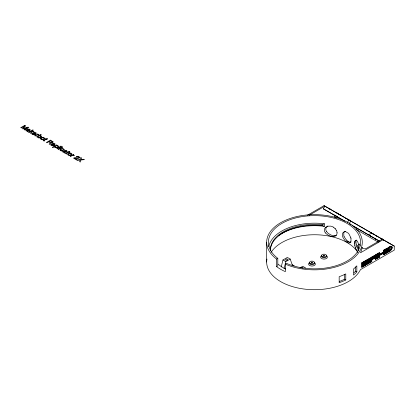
<?xml version="1.0" encoding="UTF-8"?>
<svg xmlns="http://www.w3.org/2000/svg" width="415" height="415" viewBox="0 0 415 415"><rect width="100%" height="100%" fill="white"/><g stroke="black" fill="none" stroke-linecap="round" stroke-linejoin="round"><path stroke-width="0.62" d="M266.663 262.01L266.669 242.51M354.628 242.775L354.628 243.278M355.904 242.044L355.904 242.542M281.214 267.011L282.973 259.961L287.362 257.425L290.215 259.074L292.435 265.413L294.168 265.844L292.082 264.64M284.052 268.728L285.826 261.611L290.215 259.074M350.774 241.841L350.006 242.692L348.875 242.92A6.038 3.066 55.2 0 1 348.299 242.832L345.757 241.354A6.038 3.107 54.5 0 1 345.109 240.762L342.842 237.266A5.934 3.751 54 0 1 342.593 236.446L342.577 233.536A5.934 3.797 54.7 0 1 342.847 232.955L343.796 231.995L345.114 231.658M345.052 221.356L323.347 208.828L324.898 206.156L309.097 215.276M347.277 222.642L348.828 219.971L394.25 246.09L394.25 250.136L360.464 269.641A47.808 27.603 0 0 1 305.264 289.188A47.808 27.603 0 0 1 266.959 259.048M350.722 221.045L349.171 223.721L350.82 224.671M389.011 250.634L390.043 250.038L391.355 248.087L390.131 250.089L389.099 250.686L389.011 248.025L390.043 247.428L391.355 248.087M388.238 251.941L390.525 250.619L392.014 248.191L392.014 246.998L390.525 246.287L388.238 247.61L388.326 251.988L390.614 250.67L392.102 248.243L392.014 246.998M325.427 227.576L324.929 228.177A5.468 4.352 23.3 0 0 324.395 229.588L324.385 230.595A5.468 4.321 22.6 0 0 324.945 232.146L325.427 232.888M358.544 250.032A44.083 25.45 0 0 0 357.886 246.266L357.886 245.358L359.457 244.036A46.07 26.596 0 0 1 360.059 245.939M355.385 240.529L355.691 240.363A6.583 2.423 82.8 0 1 356.526 240.399M345.031 231.285L344.082 232.239A5.934 3.797 54.4 0 0 343.807 232.815L343.817 235.725A5.934 3.74 54.2 0 0 344.097 236.55M327.871 225.983L326.366 227.347A5.52 4.373 23.6 0 0 325.827 228.753L325.837 229.754A5.52 4.332 24.8 0 0 326.392 231.305M307.479 215.198L324.022 205.648L394.25 246.09M276.561 259.053L277.801 258.338A46.07 26.596 0 0 1 304.563 216.257A46.07 26.596 0 0 1 359.468 247.957A46.07 26.596 0 0 1 286.583 263.406L285.344 264.122L285.344 271.669A47.808 27.603 0 0 1 276.561 266.596L276.561 259.053A47.808 27.603 0 0 1 304.117 215.286A47.808 27.603 0 0 1 361.149 248.217A47.808 27.603 0 0 1 285.344 264.122M276.561 266.596L277.801 265.88L277.801 258.338M299.988 267.882L302.732 266.3L305.585 267.945M382.194 239.232L366.393 248.357A2.485 1.432 0 0 1 363.602 248.647A2.485 1.432 0 0 1 362.16 247.241A47.808 27.603 0 0 1 360.464 252.792L383.076 239.74M361.839 262.82L365.615 260.641L365.703 261.549C361.973 262.539 360.92 266.098 365.703 262.441L365.703 263.302C361.973 264.324 360.925 267.779 365.703 264.158L365.703 265.05L361.839 267.182L361.839 262.82L365.703 260.693M366.455 260.189L370.201 258.021L370.289 258.934C366.559 259.956 365.516 263.411 370.289 259.79L370.289 262.404L366.538 264.568L366.455 263.66C370.18 262.633 371.228 259.178 366.455 262.799L366.455 260.189L370.289 258.073M370.989 257.539L374.854 255.407L374.854 258.016L371.731 259.717L371.731 261.471L370.989 261.896L370.989 257.539L374.854 255.407M375.534 254.914L379.31 252.735L379.393 253.643C375.668 254.634 374.615 258.192 379.393 254.535L379.393 255.396C375.668 256.418 374.62 259.873 379.393 256.252L379.393 257.144L375.534 259.276L375.534 254.914L379.393 252.782M383.709 250.224L387.46 248.061L387.548 248.969C383.818 249.991 382.77 253.451 387.548 249.83L387.548 252.439L383.797 254.603L383.709 253.695C387.439 252.673 388.482 249.213 383.709 252.834L383.709 250.224L387.548 248.113M388.238 247.61L390.614 246.339L392.102 247.05M362.611 263.235L365.703 261.549M376.301 255.329L379.393 253.643M367.197 260.62L370.289 258.934M371.731 258L373.993 256.693L374.081 257.601C370.439 260.547 371.243 257.31 374.081 256.745M384.456 250.655L387.548 248.969M389.011 248.025L390.043 247.428M362.611 264.127L365.703 262.441M367.197 261.476L370.289 259.79M371.731 258.856L374.081 257.601M376.301 256.221L379.393 254.535M384.456 251.516L387.548 249.83M380.14 254.115L382.988 252.47L383.071 253.378C378.542 256.859 379.538 253.446 383.071 252.522M362.611 264.983L365.703 263.302M371.731 259.717L374.854 258.016M376.301 257.077L379.393 255.396M366.455 262.799L369.547 261.113M380.14 254.971L383.071 253.378M383.709 252.834L386.801 251.153M362.611 265.844L365.703 264.158M376.301 257.938L379.393 256.252M366.455 263.66L369.547 261.974M383.709 253.695L386.801 252.009M361.839 267.182L365.703 265.05M366.455 264.516L370.289 262.404M375.534 259.276L379.393 257.144M383.709 254.556L387.548 252.439M370.989 261.896L371.819 261.517L371.819 259.769M335.05 236.094L335.465 235.881A6.184 4.446 38.7 0 0 336.466 234.942A5.769 4.14 42.5 0 0 336.7 234.532A5.997 4.285 43.7 0 0 337.047 233.131L337.058 232.633M270.424 250.826A44.083 25.45 0 0 1 322.128 224.712L324.421 223.81L324.421 226.325A46.07 26.596 0 0 0 279.036 235.3M350.955 242.106L350.291 242.215M333.276 236.493L332.119 236.457M334.324 235.741L333.463 235.694A7.122 4.71 29.7 0 1 331.73 235.336L328.343 233.552L326.366 231.316M345.757 231.726L348.294 233.189A6.038 3.823 66 0 1 348.87 233.847L350.774 237.53M270.388 250.785A44.083 25.45 0 0 1 322.128 225.62L324.421 226.325M333.276 227.072L332.119 226.533A7.211 6.08 41.5 0 0 330.371 226.118L328.011 226.211L326.024 227.067A6.599 5.312 29.4 0 0 325.422 227.57M382.666 239.408C383.527 239.906 380.534 238.194 382.22 239.149M338.018 213.637L336.819 212.947L337.079 213.097M338.002 213.699L340.015 214.866M372.675 233.718L370.782 232.644L369.231 235.315L371.124 236.394M335.419 215.707L336.944 216.656M323.347 208.828L341.55 219.239M329.168 208.6L328.882 208.439L329.5 208.787M329.935 209.046L330.221 209.207L329.609 208.854M339.346 214.482L338.941 214.239M346.084 218.295C345.197 217.787 347.791 219.276 346.857 218.736M348.968 219.95C348.035 219.421 350.67 220.93 349.736 220.396M340.108 214.929L340.393 215.089L339.781 214.742M372.271 233.495C371.332 232.96 373.977 234.48 373.044 233.936M376.576 235.959C375.632 235.419 378.273 236.934 377.344 236.4M381.541 238.781C380.747 238.335 382.324 239.227 381.639 238.843M382.723 239.507L383.05 239.694M382.557 239.351L381.982 239.04L382.215 239.165M327.907 211.443L327.549 211.24M328.094 211.551L328.452 211.754M383.164 239.761L383.776 240.114L382.817 239.569M337.058 216.729L338.842 217.766L336.368 216.251M324.022 205.648L348.828 219.971M329.266 208.657L329.842 208.984M353.788 226.305L379.377 241.079M351.915 225.304L379.554 241.281M327.643 211.292L328.358 211.697M335.662 215.852L336.171 216.137M336.544 218.093L334.319 216.812L334.319 215.063M356.013 229.334L378.267 242.178M355.546 266.912L355.546 271.135L356.833 271.882A47.808 27.603 0 0 1 353.502 275.026L353.502 268.993A47.808 27.603 0 0 0 356.833 265.844L356.833 271.882M339.294 281.495A46.07 26.596 0 0 0 344.549 279.233L345.778 279.949L345.778 273.91A47.808 27.603 0 0 1 339.169 276.686L339.169 282.719A47.808 27.603 0 0 0 345.778 279.943M282.973 259.961L285.826 261.611M337.857 213.538L338.163 213.798M356.532 240.503L357.03 240.918A7.211 2.781 85.6 0 1 357.72 241.862L358.825 244.964M335.05 228.442L335.465 228.898M346.343 240.036L344.082 236.55M357.714 251.884L357.927 252.154M357.03 250.842L356.532 249.918M357.969 249.389L358.353 250.063A7.122 1.515 69.5 0 0 358.591 250.406M356.983 247.247L356.77 246.676M355.691 248.009L355.484 247.439M350.981 238.392L350.981 241.297A5.934 2.998 65.2 0 1 350.768 241.831M389.099 248.077L389.099 250.686M388.326 247.662L388.326 251.988M387.46 248.061L387.46 248.922M387.46 249.778L387.46 252.387M386.713 251.101L386.713 251.962M384.539 250.707L384.539 251.563M383.797 250.276L383.797 252.885M383.797 253.747L383.797 254.603M382.988 252.47L382.988 253.332M380.228 254.167L380.228 255.023M379.31 252.735L379.31 253.591M379.31 254.483L379.31 255.344M379.31 256.205L379.31 257.093M376.389 255.375L376.389 256.268M376.389 257.129L376.389 257.99M375.617 254.966L375.617 259.328M374.766 255.355L374.766 257.964M373.993 256.693L373.993 257.554M371.819 258.047L371.819 258.908M371.077 257.585L371.077 261.948M370.201 258.021L370.201 258.882M370.201 259.743L370.201 262.353M369.459 261.061L369.459 261.922M367.285 260.667L367.285 261.528M366.538 260.236L366.538 262.851M366.538 263.707L366.538 264.568M365.615 260.641L365.615 261.497M365.615 262.389L365.615 263.25M365.615 264.111L365.615 265.003M362.694 263.286L362.694 264.173M362.694 265.035L362.694 265.896M361.921 262.871L361.921 267.234M344.543 274.408L344.543 279.233M322.128 224.712L322.128 225.62M285.707 269.065A44.083 25.45 0 0 1 278.071 264.137M357.886 245.358A44.083 25.45 0 0 1 358.555 250.074M268.702 246.749A46.07 26.596 0 0 1 324.421 223.81M355.546 271.135A46.07 26.596 0 0 1 353.995 272.754M271.151 252.299A46.07 26.596 0 0 1 314.471 234.75A46.07 26.596 0 0 1 357.797 252.299M325.448 232.877A6.599 4.99 26.4 0 0 326.05 233.552L328.011 235.072L330.371 236.099A7.211 4.731 28.2 0 0 332.114 236.441M335.004 236.036A6.583 4.513 30.3 0 1 333.235 236.394M337.032 232.623A5.997 4.28 44.1 0 0 336.674 231.005A5.769 4.171 43 0 0 336.446 230.45M335.398 228.945A6.184 4.57 41.8 0 1 336.389 230.46M333.235 227.161A6.583 5.208 39.9 0 1 334.978 228.509M350.753 237.53A5.934 3.024 65.6 0 1 350.96 238.381M345.114 231.653A6.038 3.88 65.9 0 1 345.757 231.715M354.778 244.98A5.997 2.386 72.1 0 1 354.586 243.237M354.929 245.613A5.769 2.2 72.6 0 1 354.794 244.99M355.39 247.506A6.184 2.2 73 0 1 354.83 245.587M356.511 250.209A6.583 1.831 72.7 0 1 355.588 248.186M357.704 251.832A7.211 1.411 69.7 0 1 357.025 250.785M354.991 241.203A6.204 2.283 76.5 0 1 355.401 240.57M354.789 241.686A5.769 2.205 73.7 0 1 354.965 241.146M354.664 242.817A5.997 2.334 72.9 0 1 354.799 241.696M301.083 267.882A1.084 0.628 0 0 1 302.224 267.737A1.084 0.628 0 0 1 302.934 268.272M326.33 255.671A3.413 1.971 0 0 1 326.413 258.509A3.413 1.971 0 0 1 321.501 258.457A3.413 1.971 0 0 1 321.75 255.63M314.3 262.617A3.413 1.971 0 0 1 314.383 265.45A3.413 1.971 0 0 1 309.476 265.403A3.413 1.971 0 0 1 309.72 262.571M326.356 255.915A2.485 1.432 0 0 1 323.804 257.788A2.485 1.432 0 0 1 321.786 255.707M314.331 262.861A2.485 1.432 0 0 1 311.774 264.734A2.485 1.432 0 0 1 309.756 262.654M336.404 235.398A6.557 4.617 34.8 0 1 334.365 235.85M350.302 242.241A6.064 3.113 55.9 0 1 349.534 242.147L346.987 240.643A6.038 3.092 54.6 0 1 346.354 240.02M357.984 249.021A6.557 1.567 70.9 0 1 357.102 247.06M356.864 246.609A6.189 2.039 72.7 0 1 356.35 244.892M356.262 244.871A5.779 2.2 72.4 0 1 356.08 243.968M356.096 243.973A6.018 2.36 72.1 0 1 355.946 242.578M355.868 242.002A6.018 2.438 71.8 0 1 356.08 240.695A5.779 2.283 72.7 0 1 356.22 240.363M356.189 240.29A6.189 2.376 74.2 0 1 356.361 240.026M347.049 241.146A47.808 27.603 0 0 1 348.278 241.831M64.175 149.462L63.708 150.173L63.215 149.893L63.402 149.307L62.312 148.928L60.523 149.882A0.877 0.508 0 0 0 60.642 150.287L62.779 150.712L62.11 150.925A1.458 0.84 0 0 1 61.181 150.941C57.498 149.929 63.199 146.957 64.175 149.462M43.414 140.607L44.146 141.183C44.343 140.628 44.727 139.86 46.262 139.409L46.739 139.689L47.154 139.45L46.672 139.17L47.512 138.688L46.999 138.392L46.164 138.88L45.754 138.641L45.344 138.88L45.749 139.113L43.414 140.607M65.778 153.519L66.504 154.095C66.701 153.534 67.085 152.772 68.62 152.321L69.097 152.596L69.513 152.357L69.03 152.082L69.87 151.594L69.362 151.304L68.522 151.786L68.112 151.553L67.702 151.791L68.107 152.025L65.778 153.519M32.749 133.905L33.304 134.522L35.031 134.834C26.249 134.797 39.347 129.745 35.472 134.626L33.267 133.355L32.749 133.905M51.595 144.783L52.15 145.406L53.877 145.712C45.09 145.675 58.193 140.628 54.318 145.504L52.114 144.233L51.595 144.783M29.714 129.921L29.107 130.346L26.799 129.656L25.849 130.113L26.005 130.808L27.769 131.27L27.592 131.648L28.173 131.975C30.051 131.062 31.939 128.557 27.587 129.21L29.714 129.921M66.447 151.133L65.845 151.553L63.537 150.863L62.582 151.319L62.743 152.02L64.507 152.476L64.33 152.855L64.906 153.187C66.784 152.274 68.672 149.763 64.32 150.422L66.447 151.133M41.028 138.641C41.189 140.405 45.448 138.755 43.471 137.759A0.97 0.56 0 0 0 42.683 137.687L41.028 138.641M68.179 154.313C68.34 156.082 72.599 154.432 70.623 153.436A0.97 0.56 0 0 0 69.834 153.363L68.179 154.313M53.146 141.966L52.285 142.796L51.097 142.859L51.087 143.393L49.805 144.451L49.12 144.057L50.407 142.843L48.711 141.78L46.942 142.796L46.381 142.475L50.506 140.094L53.146 141.966M40.893 136.468C37.449 140.156 37.283 133.983 40.893 136.468M37.474 136.888C37.786 138.683 41.059 138.045 41.619 136.608A1.603 0.923 0 0 0 41.339 136.027L39.757 135.601L41.251 134.735L40.758 134.455L36.624 136.841L37.474 136.888M44.758 138.413C43.373 141.785 37.101 138.143 42.683 137.287A1.753 1.012 0 0 1 43.829 137.464L44.758 138.413M71.909 154.09C70.524 157.461 64.252 153.82 69.834 152.964A1.753 1.012 0 0 1 70.981 153.14L71.909 154.09M26.513 130.305L27.38 130.979L28.879 130.601L27.323 130.061L26.513 130.305M63.251 151.517L64.112 152.191L65.612 151.812L64.06 151.273L63.251 151.517M35.773 133.547L35.353 134.097L33.682 133.132L35.026 132.95L35.773 133.547M54.619 144.425L54.199 144.975L52.529 144.01L53.867 143.829L54.619 144.425M52.363 141.93L51.247 142.521L49.178 141.51L50.583 140.695L52.363 141.93M79.644 157.456L79.592 157.643A1.717 0.991 0 0 1 79.135 158.115L77.968 158.395L74.57 158.198L76.765 159.464L76.287 159.739L73.528 158.146C75.162 156.948 77.247 158.66 78.814 157.596L78.279 156.797L76.734 157.005L76.22 156.704C77.247 156.035 79.239 156.139 79.644 157.456M80.878 157.627L80.251 159.588L76.661 159.957L77.335 160.346L80.173 160.024L79.587 161.648L80.282 162.047L80.946 159.988L84.338 159.63L83.669 159.246L81.05 159.552L81.573 158.032L80.878 157.627M31.825 131.897L31.161 133.687L30.513 133.314L31.094 131.897L30.285 131.877L29.154 132.53L28.671 132.25L32.79 129.869L33.278 130.149L30.881 131.529L33.454 131.539L34.103 131.913L31.825 131.897M54.951 146.49C56.705 149.799 59.9 143.393 54.951 146.49M24.744 125.968L22.452 128.66L23.007 128.977L27.66 127.649L24.169 129.651L24.703 129.957L28.822 127.576L28.033 127.12L23.37 128.453L25.673 125.755L24.874 125.294L20.75 127.675L21.284 127.986L24.744 125.968M58.323 146.817C57.337 147.75 55.371 148.259 54.412 147.055L54.396 146.713L52.861 147.6L52.357 147.309L56.549 144.887L57.037 145.172L56.642 145.4L57.69 145.499L58.515 146.179A1.785 1.027 0 0 1 58.323 146.817M37.77 134.029L34.761 135.767L35.27 136.058C35.861 134.481 41.37 135.15 37.729 134.61L38.247 134.31L37.77 134.029M60.927 146.111L56.803 148.492L57.312 148.783L61.43 146.402L60.927 146.111M61.062 147.496L58.069 149.224L58.582 149.519L61.576 147.792L61.062 147.496M62.193 146.843L61.617 147.175L62.131 147.47L62.707 147.138L62.193 146.843M73.227 154.505L70.223 156.237L70.726 156.528C71.25 154.992 76.915 155.578 73.185 155.08L73.709 154.779L73.227 154.505M382.459 239.356L382.454 239.356M387.423 242.178L388.741 242.936L387.465 242.199M370.455 236.021L371.773 236.778L370.455 236.021M374.755 238.48L376.073 239.242L374.755 238.48M286.08 260.096A1.084 0.628 0 0 0 287.787 259.634A1.084 0.628 0 0 0 286.241 259.012A1.084 0.628 0 0 0 286.08 260.096M322.434 256.719A2.485 1.432 0 0 0 326.449 255.827A2.485 1.432 0 0 0 323.109 254.265A2.485 1.432 0 0 0 322.434 256.719M310.404 263.66A2.485 1.432 0 0 0 314.42 262.773A2.485 1.432 0 0 0 311.079 261.211A2.485 1.432 0 0 0 310.404 263.66M323.534 255.988A0.809 0.467 0 0 0 324.8 255.645A0.809 0.467 0 0 0 323.653 255.184A0.809 0.467 0 0 0 323.534 255.988M311.504 262.928A0.809 0.467 0 0 0 312.77 262.591A0.809 0.467 0 0 0 311.629 262.124A0.809 0.467 0 0 0 311.504 262.928"/></g></svg>
